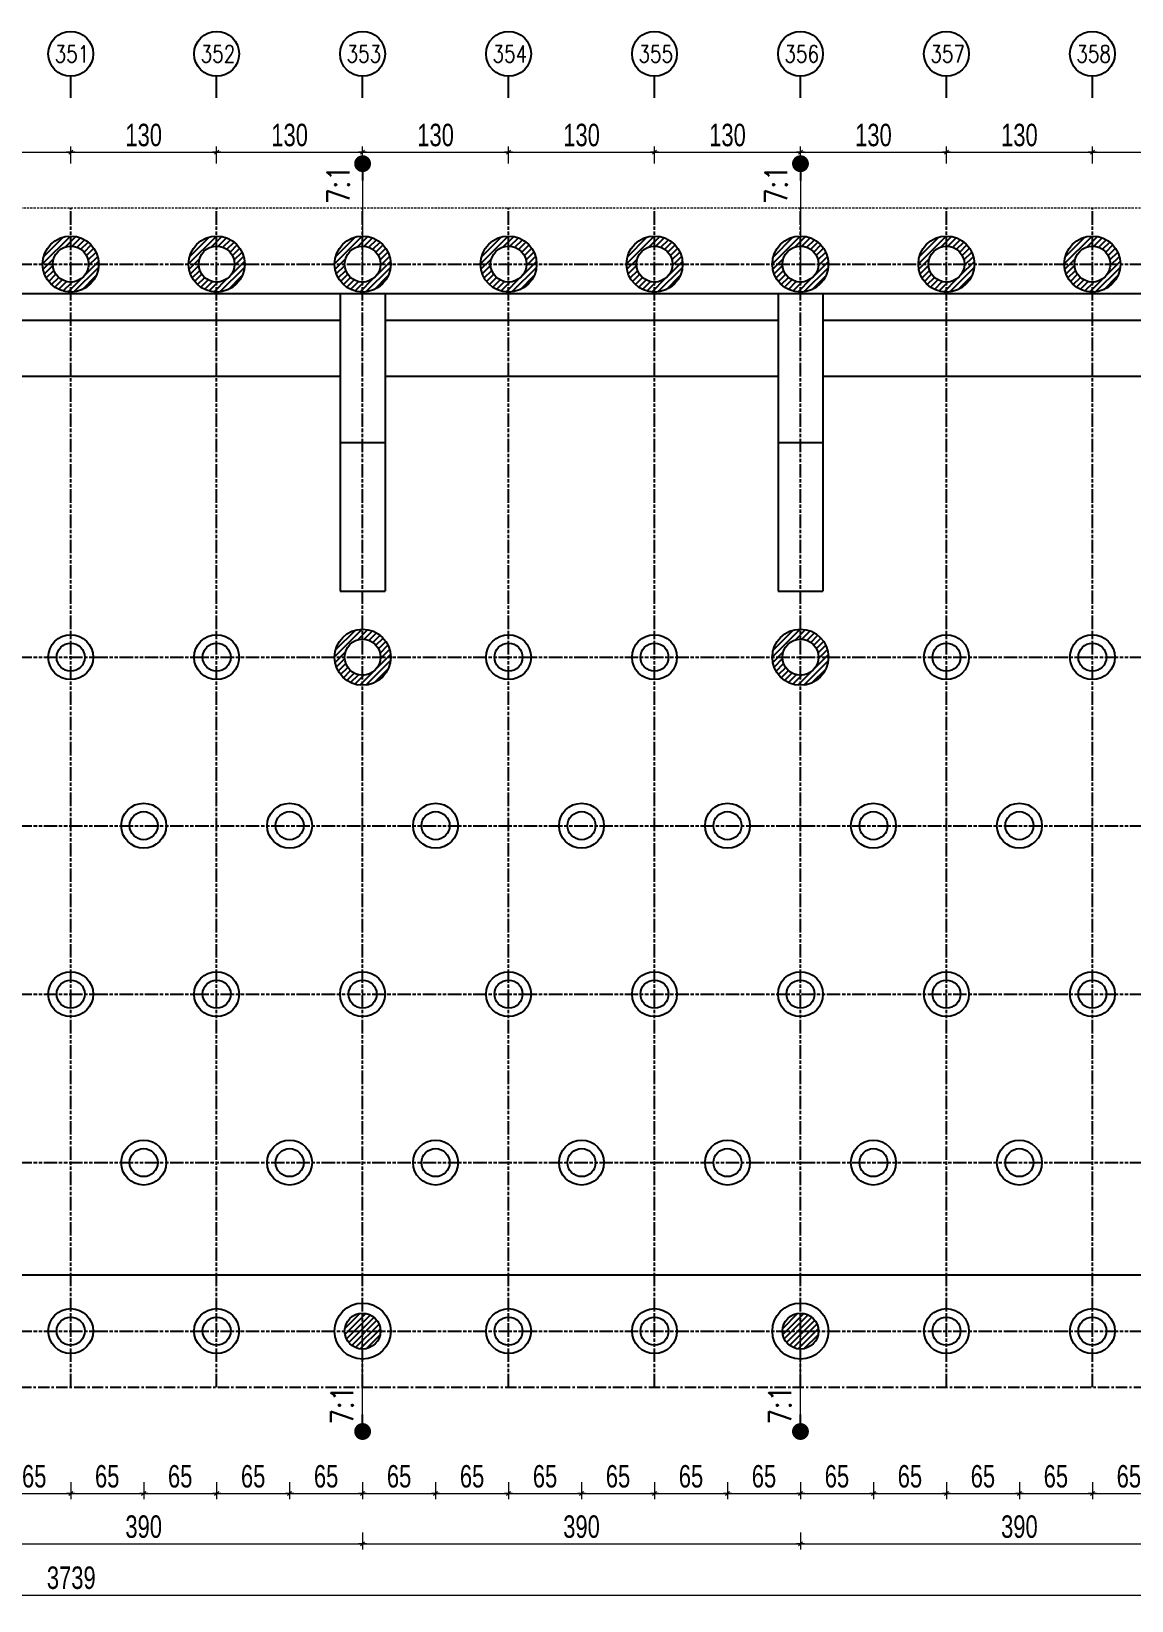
# Model space of a CAD drawing. Header units: inches. Extents: x -1640460 to 2672754, y -1012 to 1209503.
# Drawn here: x 21444 to 22424, y 129 to 1527 of the extents above; entities that cross this region are included whole.
import ezdxf

# ---------------------------------------------------------------- set-up
doc = ezdxf.new("R2010")
doc.units = ezdxf.units.IN
doc.header["$MEASUREMENT"] = 0
for name, pattern in [('ACAD_ISO09W100', [45, 24, -3, 6, -3, 6, -3]), ('CENTER', [2, 1.25, -0.25, 0.25, -0.25]), ('HIDDEN', [0.375, 0.25, -0.125])]:
    doc.linetypes.add(name, pattern=pattern)
doc.layers.add('DIM', color=177, linetype='Continuous', lineweight=20)
doc.layers.add('THAY1', color=9, linetype='Continuous', lineweight=20)
for name, color, linetype in [('Kich thuoc', 4, 'Continuous'), ('Text', 2, 'Continuous'), ('Tim', 8, 'ACAD_ISO09W100')]:
    doc.layers.add(name, color=color, linetype=linetype)
doc.layers.add('Net dut', color=8, linetype='Continuous', plot=False)
doc.styles.add('KICH_THUOC', font='vnsimli.shx', dxfattribs={"width": 0.8})
doc.styles.add('TXTDIM', font='VNARIAL.TTF', dxfattribs={"width": 0.7})
doc.dimstyles.new('DIM10', dxfattribs={"dimscale": 10, "dimtxt": 2, "dimasz": 0.3, "dimexe": 0.5, "dimexo": 0.5, "dimgap": 0.5, "dimtad": 1, "dimdec": 0, "dimzin": 12, "dimdsep": 46, "dimtxsty": 'TXTDIM', "dimblk": 'SLASH', "dimcen": 1.5, "dimclrd": 1, "dimclre": 256, "dimclrt": 2, "dimadec": 0, "dimazin": 0, "dimtfac": 1, "dimtdec": 0, "dimtix": 1, "dimtmove": 0, "dimatfit": 3, "dimldrblk": 'DOT', "dimfxl": 1, "dimfxlon": 1, "dimtolj": 1, "dimtzin": 0, "dimlwd": 9, "dimlwe": 9, "dimarcsym": 1})
pattern_1 = [(45, (20863.49, 0), (-2.65165, 2.65165), [])]
pattern_2 = [(45, (21253.49, 0), (-2.65165, 2.65165), [])]

# ---------------------------------------------------------------- blocks, each defined once
blk = doc.blocks.new('SLASH')
at = {"layer": 'DIM', "color": 16}
blk.add_line((-1.2, 0), (1.2, 0), dxfattribs=at)
at = {"layer": 'DIM', "color": 16, "linetype": 'Continuous'}
blk.add_line((-0.6, -0.6), (0.6, 0.6), dxfattribs=at)
blk = doc.blocks.new('*D675')
at = {"layer": 'Defpoints', "color": 0}
for p in [(21413.9, 319.4), (21478.9, 319.4), (21478.9, 224.8)]:
    blk.add_point(p, dxfattribs=at)
at = {"layer": 'Kich thuoc', "lineweight": 9}
for p, q in [((21413.9, 234.8), (21413.9, 219.8)), ((21478.9, 234.8), (21478.9, 219.8))]:
    blk.add_line(p, q, dxfattribs=at)
at = {"layer": 'Kich thuoc', "color": 1, "lineweight": 9}
blk.add_line((21416.9, 224.8), (21475.9, 224.8), dxfattribs=at)
at = {"layer": 'Kich thuoc', "color": 1, "lineweight": 9, "xscale": 3, "yscale": 3, "zscale": 3, "rotation": 180}
blk.add_blockref('SLASH', (21413.9, 224.8), dxfattribs=at)
at = {"layer": 'Kich thuoc', "color": 1, "lineweight": 9, "xscale": 3, "yscale": 3, "zscale": 3}
blk.add_blockref('SLASH', (21478.9, 224.8), dxfattribs=at)
at = {"layer": 'Kich thuoc', "color": 2, "insert": (21446.4, 240), "char_height": 20, "attachment_point": 5, "style": 'TXTDIM'}
blk.add_mtext('\\A1;65', dxfattribs=at)
blk = doc.blocks.new('_Dot')
at = {"color": 0, "linetype": 'ByBlock', "lineweight": -2}
blk.add_line((-0.5, 0), (-1, 0), dxfattribs=at)
at = {"color": 0, "linetype": 'ByBlock', "const_width": 0.5}
blk.add_lwpolyline([(-0.25, 0, 1), (0.25, 0, 1)], format="xyb", close=True, dxfattribs=at)
blk = doc.blocks.new('*D676')
at = {"layer": 'Defpoints', "color": 0}
for p in [(21478.9, 319.4), (21543.9, 319.4), (21543.9, 224.8)]:
    blk.add_point(p, dxfattribs=at)
at = {"layer": 'Kich thuoc', "lineweight": 9}
for p, q in [((21478.9, 234.8), (21478.9, 219.8)), ((21543.9, 234.8), (21543.9, 219.8))]:
    blk.add_line(p, q, dxfattribs=at)
at = {"layer": 'Kich thuoc', "color": 1, "lineweight": 9}
blk.add_line((21481.9, 224.8), (21540.9, 224.8), dxfattribs=at)
at = {"layer": 'Kich thuoc', "color": 1, "lineweight": 9, "xscale": 3, "yscale": 3, "zscale": 3, "rotation": 180}
blk.add_blockref('SLASH', (21478.9, 224.8), dxfattribs=at)
at = {"layer": 'Kich thuoc', "color": 1, "lineweight": 9, "xscale": 3, "yscale": 3, "zscale": 3}
blk.add_blockref('SLASH', (21543.9, 224.8), dxfattribs=at)
at = {"layer": 'Kich thuoc', "color": 2, "insert": (21511.4, 240), "char_height": 20, "attachment_point": 5, "style": 'TXTDIM'}
blk.add_mtext('\\A1;65', dxfattribs=at)
blk = doc.blocks.new('*D677')
at = {"layer": 'Defpoints', "color": 0}
for p in [(21543.9, 319.4), (21608.9, 319.4), (21608.9, 224.8)]:
    blk.add_point(p, dxfattribs=at)
at = {"layer": 'Kich thuoc', "lineweight": 9}
for p, q in [((21543.9, 234.8), (21543.9, 219.8)), ((21608.9, 234.8), (21608.9, 219.8))]:
    blk.add_line(p, q, dxfattribs=at)
at = {"layer": 'Kich thuoc', "color": 1, "lineweight": 9}
blk.add_line((21546.9, 224.8), (21605.9, 224.8), dxfattribs=at)
at = {"layer": 'Kich thuoc', "color": 1, "lineweight": 9, "xscale": 3, "yscale": 3, "zscale": 3, "rotation": 180}
blk.add_blockref('SLASH', (21543.9, 224.8), dxfattribs=at)
at = {"layer": 'Kich thuoc', "color": 1, "lineweight": 9, "xscale": 3, "yscale": 3, "zscale": 3}
blk.add_blockref('SLASH', (21608.9, 224.8), dxfattribs=at)
at = {"layer": 'Kich thuoc', "color": 2, "insert": (21576.4, 240), "char_height": 20, "attachment_point": 5, "style": 'TXTDIM'}
blk.add_mtext('\\A1;65', dxfattribs=at)
blk = doc.blocks.new('*D678')
at = {"layer": 'Defpoints', "color": 0}
for p in [(21608.9, 319.4), (21673.9, 319.4), (21673.9, 224.8)]:
    blk.add_point(p, dxfattribs=at)
at = {"layer": 'Kich thuoc', "lineweight": 9}
for p, q in [((21608.9, 234.8), (21608.9, 219.8)), ((21673.9, 234.8), (21673.9, 219.8))]:
    blk.add_line(p, q, dxfattribs=at)
at = {"layer": 'Kich thuoc', "color": 1, "lineweight": 9}
blk.add_line((21611.9, 224.8), (21670.9, 224.8), dxfattribs=at)
at = {"layer": 'Kich thuoc', "color": 1, "lineweight": 9, "xscale": 3, "yscale": 3, "zscale": 3, "rotation": 180}
blk.add_blockref('SLASH', (21608.9, 224.8), dxfattribs=at)
at = {"layer": 'Kich thuoc', "color": 1, "lineweight": 9, "xscale": 3, "yscale": 3, "zscale": 3}
blk.add_blockref('SLASH', (21673.9, 224.8), dxfattribs=at)
at = {"layer": 'Kich thuoc', "color": 2, "insert": (21641.4, 240), "char_height": 20, "attachment_point": 5, "style": 'TXTDIM'}
blk.add_mtext('\\A1;65', dxfattribs=at)
blk = doc.blocks.new('*D679')
at = {"layer": 'Defpoints', "color": 0}
for p in [(21673.9, 319.4), (21738.9, 319.4), (21738.9, 224.8)]:
    blk.add_point(p, dxfattribs=at)
at = {"layer": 'Kich thuoc', "lineweight": 9}
for p, q in [((21673.9, 234.8), (21673.9, 219.8)), ((21738.9, 234.8), (21738.9, 219.8))]:
    blk.add_line(p, q, dxfattribs=at)
at = {"layer": 'Kich thuoc', "color": 1, "lineweight": 9}
blk.add_line((21676.9, 224.8), (21735.9, 224.8), dxfattribs=at)
at = {"layer": 'Kich thuoc', "color": 1, "lineweight": 9, "xscale": 3, "yscale": 3, "zscale": 3, "rotation": 180}
blk.add_blockref('SLASH', (21673.9, 224.8), dxfattribs=at)
at = {"layer": 'Kich thuoc', "color": 1, "lineweight": 9, "xscale": 3, "yscale": 3, "zscale": 3}
blk.add_blockref('SLASH', (21738.9, 224.8), dxfattribs=at)
at = {"layer": 'Kich thuoc', "color": 2, "insert": (21706.4, 240), "char_height": 20, "attachment_point": 5, "style": 'TXTDIM'}
blk.add_mtext('\\A1;65', dxfattribs=at)
blk = doc.blocks.new('*D680')
at = {"layer": 'Defpoints', "color": 0}
for p in [(21738.9, 319.4), (21803.9, 319.4), (21803.9, 224.8)]:
    blk.add_point(p, dxfattribs=at)
at = {"layer": 'Kich thuoc', "lineweight": 9}
for p, q in [((21738.9, 234.8), (21738.9, 219.8)), ((21803.9, 234.8), (21803.9, 219.8))]:
    blk.add_line(p, q, dxfattribs=at)
at = {"layer": 'Kich thuoc', "color": 1, "lineweight": 9}
blk.add_line((21741.9, 224.8), (21800.9, 224.8), dxfattribs=at)
at = {"layer": 'Kich thuoc', "color": 1, "lineweight": 9, "xscale": 3, "yscale": 3, "zscale": 3, "rotation": 180}
blk.add_blockref('SLASH', (21738.9, 224.8), dxfattribs=at)
at = {"layer": 'Kich thuoc', "color": 1, "lineweight": 9, "xscale": 3, "yscale": 3, "zscale": 3}
blk.add_blockref('SLASH', (21803.9, 224.8), dxfattribs=at)
at = {"layer": 'Kich thuoc', "color": 2, "insert": (21771.4, 240), "char_height": 20, "attachment_point": 5, "style": 'TXTDIM'}
blk.add_mtext('\\A1;65', dxfattribs=at)
blk = doc.blocks.new('*D681')
at = {"layer": 'Defpoints', "color": 0}
for p in [(21803.9, 319.4), (21868.9, 319.4), (21868.9, 224.8)]:
    blk.add_point(p, dxfattribs=at)
at = {"layer": 'Kich thuoc', "lineweight": 9}
for p, q in [((21803.9, 234.8), (21803.9, 219.8)), ((21868.9, 234.8), (21868.9, 219.8))]:
    blk.add_line(p, q, dxfattribs=at)
at = {"layer": 'Kich thuoc', "color": 1, "lineweight": 9}
blk.add_line((21806.9, 224.8), (21865.9, 224.8), dxfattribs=at)
at = {"layer": 'Kich thuoc', "color": 1, "lineweight": 9, "xscale": 3, "yscale": 3, "zscale": 3, "rotation": 180}
blk.add_blockref('SLASH', (21803.9, 224.8), dxfattribs=at)
at = {"layer": 'Kich thuoc', "color": 1, "lineweight": 9, "xscale": 3, "yscale": 3, "zscale": 3}
blk.add_blockref('SLASH', (21868.9, 224.8), dxfattribs=at)
at = {"layer": 'Kich thuoc', "color": 2, "insert": (21836.4, 240), "char_height": 20, "attachment_point": 5, "style": 'TXTDIM'}
blk.add_mtext('\\A1;65', dxfattribs=at)
blk = doc.blocks.new('*D682')
at = {"layer": 'Defpoints', "color": 0}
for p in [(21868.9, 319.4), (21933.9, 319.4), (21933.9, 224.8)]:
    blk.add_point(p, dxfattribs=at)
at = {"layer": 'Kich thuoc', "lineweight": 9}
for p, q in [((21868.9, 234.8), (21868.9, 219.8)), ((21933.9, 234.8), (21933.9, 219.8))]:
    blk.add_line(p, q, dxfattribs=at)
at = {"layer": 'Kich thuoc', "color": 1, "lineweight": 9}
blk.add_line((21871.9, 224.8), (21930.9, 224.8), dxfattribs=at)
at = {"layer": 'Kich thuoc', "color": 1, "lineweight": 9, "xscale": 3, "yscale": 3, "zscale": 3, "rotation": 180}
blk.add_blockref('SLASH', (21868.9, 224.8), dxfattribs=at)
at = {"layer": 'Kich thuoc', "color": 1, "lineweight": 9, "xscale": 3, "yscale": 3, "zscale": 3}
blk.add_blockref('SLASH', (21933.9, 224.8), dxfattribs=at)
at = {"layer": 'Kich thuoc', "color": 2, "insert": (21901.4, 240), "char_height": 20, "attachment_point": 5, "style": 'TXTDIM'}
blk.add_mtext('\\A1;65', dxfattribs=at)
blk = doc.blocks.new('*D683')
at = {"layer": 'Defpoints', "color": 0}
for p in [(21933.9, 319.4), (21998.9, 319.4), (21998.9, 224.8)]:
    blk.add_point(p, dxfattribs=at)
at = {"layer": 'Kich thuoc', "lineweight": 9}
for p, q in [((21933.9, 234.8), (21933.9, 219.8)), ((21998.9, 234.8), (21998.9, 219.8))]:
    blk.add_line(p, q, dxfattribs=at)
at = {"layer": 'Kich thuoc', "color": 1, "lineweight": 9}
blk.add_line((21936.9, 224.8), (21995.9, 224.8), dxfattribs=at)
at = {"layer": 'Kich thuoc', "color": 1, "lineweight": 9, "xscale": 3, "yscale": 3, "zscale": 3, "rotation": 180}
blk.add_blockref('SLASH', (21933.9, 224.8), dxfattribs=at)
at = {"layer": 'Kich thuoc', "color": 1, "lineweight": 9, "xscale": 3, "yscale": 3, "zscale": 3}
blk.add_blockref('SLASH', (21998.9, 224.8), dxfattribs=at)
at = {"layer": 'Kich thuoc', "color": 2, "insert": (21966.4, 240), "char_height": 20, "attachment_point": 5, "style": 'TXTDIM'}
blk.add_mtext('\\A1;65', dxfattribs=at)
blk = doc.blocks.new('*D684')
at = {"layer": 'Defpoints', "color": 0}
for p in [(21998.9, 319.4), (22063.9, 319.4), (22063.9, 224.8)]:
    blk.add_point(p, dxfattribs=at)
at = {"layer": 'Kich thuoc', "lineweight": 9}
for p, q in [((21998.9, 234.8), (21998.9, 219.8)), ((22063.9, 234.8), (22063.9, 219.8))]:
    blk.add_line(p, q, dxfattribs=at)
at = {"layer": 'Kich thuoc', "color": 1, "lineweight": 9}
blk.add_line((22001.9, 224.8), (22060.9, 224.8), dxfattribs=at)
at = {"layer": 'Kich thuoc', "color": 1, "lineweight": 9, "xscale": 3, "yscale": 3, "zscale": 3, "rotation": 180}
blk.add_blockref('SLASH', (21998.9, 224.8), dxfattribs=at)
at = {"layer": 'Kich thuoc', "color": 1, "lineweight": 9, "xscale": 3, "yscale": 3, "zscale": 3}
blk.add_blockref('SLASH', (22063.9, 224.8), dxfattribs=at)
at = {"layer": 'Kich thuoc', "color": 2, "insert": (22031.4, 240), "char_height": 20, "attachment_point": 5, "style": 'TXTDIM'}
blk.add_mtext('\\A1;65', dxfattribs=at)
blk = doc.blocks.new('*D685')
at = {"layer": 'Defpoints', "color": 0}
for p in [(22063.9, 319.4), (22128.9, 319.4), (22128.9, 224.8)]:
    blk.add_point(p, dxfattribs=at)
at = {"layer": 'Kich thuoc', "lineweight": 9}
for p, q in [((22063.9, 234.8), (22063.9, 219.8)), ((22128.9, 234.8), (22128.9, 219.8))]:
    blk.add_line(p, q, dxfattribs=at)
at = {"layer": 'Kich thuoc', "color": 1, "lineweight": 9}
blk.add_line((22066.9, 224.8), (22125.9, 224.8), dxfattribs=at)
at = {"layer": 'Kich thuoc', "color": 1, "lineweight": 9, "xscale": 3, "yscale": 3, "zscale": 3, "rotation": 180}
blk.add_blockref('SLASH', (22063.9, 224.8), dxfattribs=at)
at = {"layer": 'Kich thuoc', "color": 1, "lineweight": 9, "xscale": 3, "yscale": 3, "zscale": 3}
blk.add_blockref('SLASH', (22128.9, 224.8), dxfattribs=at)
at = {"layer": 'Kich thuoc', "color": 2, "insert": (22096.4, 240), "char_height": 20, "attachment_point": 5, "style": 'TXTDIM'}
blk.add_mtext('\\A1;65', dxfattribs=at)
blk = doc.blocks.new('*D686')
at = {"layer": 'Defpoints', "color": 0}
for p in [(22128.9, 319.4), (22193.9, 319.4), (22193.9, 224.8)]:
    blk.add_point(p, dxfattribs=at)
at = {"layer": 'Kich thuoc', "lineweight": 9}
for p, q in [((22128.9, 234.8), (22128.9, 219.8)), ((22193.9, 234.8), (22193.9, 219.8))]:
    blk.add_line(p, q, dxfattribs=at)
at = {"layer": 'Kich thuoc', "color": 1, "lineweight": 9}
blk.add_line((22131.9, 224.8), (22190.9, 224.8), dxfattribs=at)
at = {"layer": 'Kich thuoc', "color": 1, "lineweight": 9, "xscale": 3, "yscale": 3, "zscale": 3, "rotation": 180}
blk.add_blockref('SLASH', (22128.9, 224.8), dxfattribs=at)
at = {"layer": 'Kich thuoc', "color": 1, "lineweight": 9, "xscale": 3, "yscale": 3, "zscale": 3}
blk.add_blockref('SLASH', (22193.9, 224.8), dxfattribs=at)
at = {"layer": 'Kich thuoc', "color": 2, "insert": (22161.4, 240), "char_height": 20, "attachment_point": 5, "style": 'TXTDIM'}
blk.add_mtext('\\A1;65', dxfattribs=at)
blk = doc.blocks.new('*D687')
at = {"layer": 'Defpoints', "color": 0}
for p in [(22193.9, 319.4), (22258.9, 319.4), (22258.9, 224.8)]:
    blk.add_point(p, dxfattribs=at)
at = {"layer": 'Kich thuoc', "lineweight": 9}
for p, q in [((22193.9, 234.8), (22193.9, 219.8)), ((22258.9, 234.8), (22258.9, 219.8))]:
    blk.add_line(p, q, dxfattribs=at)
at = {"layer": 'Kich thuoc', "color": 1, "lineweight": 9}
blk.add_line((22196.9, 224.8), (22255.9, 224.8), dxfattribs=at)
at = {"layer": 'Kich thuoc', "color": 1, "lineweight": 9, "xscale": 3, "yscale": 3, "zscale": 3, "rotation": 180}
blk.add_blockref('SLASH', (22193.9, 224.8), dxfattribs=at)
at = {"layer": 'Kich thuoc', "color": 1, "lineweight": 9, "xscale": 3, "yscale": 3, "zscale": 3}
blk.add_blockref('SLASH', (22258.9, 224.8), dxfattribs=at)
at = {"layer": 'Kich thuoc', "color": 2, "insert": (22226.4, 240), "char_height": 20, "attachment_point": 5, "style": 'TXTDIM'}
blk.add_mtext('\\A1;65', dxfattribs=at)
blk = doc.blocks.new('*D688')
at = {"layer": 'Defpoints', "color": 0}
for p in [(22258.9, 319.4), (22323.9, 319.4), (22323.9, 224.8)]:
    blk.add_point(p, dxfattribs=at)
at = {"layer": 'Kich thuoc', "lineweight": 9}
for p, q in [((22258.9, 234.8), (22258.9, 219.8)), ((22323.9, 234.8), (22323.9, 219.8))]:
    blk.add_line(p, q, dxfattribs=at)
at = {"layer": 'Kich thuoc', "color": 1, "lineweight": 9}
blk.add_line((22261.9, 224.8), (22320.9, 224.8), dxfattribs=at)
at = {"layer": 'Kich thuoc', "color": 1, "lineweight": 9, "xscale": 3, "yscale": 3, "zscale": 3, "rotation": 180}
blk.add_blockref('SLASH', (22258.9, 224.8), dxfattribs=at)
at = {"layer": 'Kich thuoc', "color": 1, "lineweight": 9, "xscale": 3, "yscale": 3, "zscale": 3}
blk.add_blockref('SLASH', (22323.9, 224.8), dxfattribs=at)
at = {"layer": 'Kich thuoc', "color": 2, "insert": (22291.4, 240), "char_height": 20, "attachment_point": 5, "style": 'TXTDIM'}
blk.add_mtext('\\A1;65', dxfattribs=at)
blk = doc.blocks.new('*D689')
at = {"layer": 'Defpoints', "color": 0}
for p in [(22323.9, 319.4), (22388.9, 319.4), (22388.9, 224.8)]:
    blk.add_point(p, dxfattribs=at)
at = {"layer": 'Kich thuoc', "lineweight": 9}
for p, q in [((22323.9, 234.8), (22323.9, 219.8)), ((22388.9, 234.8), (22388.9, 219.8))]:
    blk.add_line(p, q, dxfattribs=at)
at = {"layer": 'Kich thuoc', "color": 1, "lineweight": 9}
blk.add_line((22326.9, 224.8), (22385.9, 224.8), dxfattribs=at)
at = {"layer": 'Kich thuoc', "color": 1, "lineweight": 9, "xscale": 3, "yscale": 3, "zscale": 3, "rotation": 180}
blk.add_blockref('SLASH', (22323.9, 224.8), dxfattribs=at)
at = {"layer": 'Kich thuoc', "color": 1, "lineweight": 9, "xscale": 3, "yscale": 3, "zscale": 3}
blk.add_blockref('SLASH', (22388.9, 224.8), dxfattribs=at)
at = {"layer": 'Kich thuoc', "color": 2, "insert": (22356.4, 240), "char_height": 20, "attachment_point": 5, "style": 'TXTDIM'}
blk.add_mtext('\\A1;65', dxfattribs=at)
blk = doc.blocks.new('*D690')
at = {"layer": 'Defpoints', "color": 0}
for p in [(22388.9, 319.4), (22453.9, 319.4), (22453.9, 224.8)]:
    blk.add_point(p, dxfattribs=at)
at = {"layer": 'Kich thuoc', "lineweight": 9}
for p, q in [((22388.9, 234.8), (22388.9, 219.8)), ((22453.9, 234.8), (22453.9, 219.8))]:
    blk.add_line(p, q, dxfattribs=at)
at = {"layer": 'Kich thuoc', "color": 1, "lineweight": 9}
blk.add_line((22391.9, 224.8), (22450.9, 224.8), dxfattribs=at)
at = {"layer": 'Kich thuoc', "color": 1, "lineweight": 9, "xscale": 3, "yscale": 3, "zscale": 3, "rotation": 180}
blk.add_blockref('SLASH', (22388.9, 224.8), dxfattribs=at)
at = {"layer": 'Kich thuoc', "color": 1, "lineweight": 9, "xscale": 3, "yscale": 3, "zscale": 3}
blk.add_blockref('SLASH', (22453.9, 224.8), dxfattribs=at)
at = {"layer": 'Kich thuoc', "color": 2, "insert": (22421.4, 240), "char_height": 20, "attachment_point": 5, "style": 'TXTDIM'}
blk.add_mtext('\\A1;65', dxfattribs=at)
blk = doc.blocks.new('*D700')
at = {"layer": 'Defpoints', "color": 0}
for p in [(21348.9, 319.4), (21738.9, 319.4), (21738.9, 180)]:
    blk.add_point(p, dxfattribs=at)
at = {"layer": 'Kich thuoc', "lineweight": 9}
for p, q in [((21348.9, 190), (21348.9, 175)), ((21738.9, 190), (21738.9, 175))]:
    blk.add_line(p, q, dxfattribs=at)
at = {"layer": 'Kich thuoc', "color": 1, "lineweight": 9}
blk.add_line((21351.9, 180), (21735.9, 180), dxfattribs=at)
at = {"layer": 'Kich thuoc', "color": 1, "lineweight": 9, "xscale": 3, "yscale": 3, "zscale": 3, "rotation": 180}
blk.add_blockref('SLASH', (21348.9, 180), dxfattribs=at)
at = {"layer": 'Kich thuoc', "color": 1, "lineweight": 9, "xscale": 3, "yscale": 3, "zscale": 3}
blk.add_blockref('SLASH', (21738.9, 180), dxfattribs=at)
at = {"layer": 'Kich thuoc', "color": 2, "insert": (21543.9, 195.2), "char_height": 20, "attachment_point": 5, "style": 'TXTDIM'}
blk.add_mtext('\\A1;390', dxfattribs=at)
blk = doc.blocks.new('*D701')
at = {"layer": 'Defpoints', "color": 0}
for p in [(21738.9, 319.4), (22128.9, 319.4), (22128.9, 180)]:
    blk.add_point(p, dxfattribs=at)
at = {"layer": 'Kich thuoc', "lineweight": 9}
for p, q in [((21738.9, 190), (21738.9, 175)), ((22128.9, 190), (22128.9, 175))]:
    blk.add_line(p, q, dxfattribs=at)
at = {"layer": 'Kich thuoc', "color": 1, "lineweight": 9}
blk.add_line((21741.9, 180), (22125.9, 180), dxfattribs=at)
at = {"layer": 'Kich thuoc', "color": 1, "lineweight": 9, "xscale": 3, "yscale": 3, "zscale": 3, "rotation": 180}
blk.add_blockref('SLASH', (21738.9, 180), dxfattribs=at)
at = {"layer": 'Kich thuoc', "color": 1, "lineweight": 9, "xscale": 3, "yscale": 3, "zscale": 3}
blk.add_blockref('SLASH', (22128.9, 180), dxfattribs=at)
at = {"layer": 'Kich thuoc', "color": 2, "insert": (21933.9, 195.2), "char_height": 20, "attachment_point": 5, "style": 'TXTDIM'}
blk.add_mtext('\\A1;390', dxfattribs=at)
blk = doc.blocks.new('*D702')
at = {"layer": 'Defpoints', "color": 0}
for p in [(22128.9, 319.4), (22518.9, 319.4), (22518.9, 180)]:
    blk.add_point(p, dxfattribs=at)
at = {"layer": 'Kich thuoc', "lineweight": 9}
for p, q in [((22128.9, 190), (22128.9, 175)), ((22518.9, 190), (22518.9, 175))]:
    blk.add_line(p, q, dxfattribs=at)
at = {"layer": 'Kich thuoc', "color": 1, "lineweight": 9}
blk.add_line((22131.9, 180), (22515.9, 180), dxfattribs=at)
at = {"layer": 'Kich thuoc', "color": 1, "lineweight": 9, "xscale": 3, "yscale": 3, "zscale": 3, "rotation": 180}
blk.add_blockref('SLASH', (22128.9, 180), dxfattribs=at)
at = {"layer": 'Kich thuoc', "color": 1, "lineweight": 9, "xscale": 3, "yscale": 3, "zscale": 3}
blk.add_blockref('SLASH', (22518.9, 180), dxfattribs=at)
at = {"layer": 'Kich thuoc', "color": 2, "insert": (22323.9, 195.2), "char_height": 20, "attachment_point": 5, "style": 'TXTDIM'}
blk.add_mtext('\\A1;390', dxfattribs=at)
blk = doc.blocks.new('*D725')
at = {"layer": 'Defpoints', "color": 0}
for p in [(21478.9, 1419), (21348.9, 1369.4), (21478.9, 1369.4)]:
    blk.add_point(p, dxfattribs=at)
at = {"layer": 'Kich thuoc', "lineweight": 9}
for p, q in [((21348.9, 1409), (21348.9, 1424)), ((21478.9, 1409), (21478.9, 1424))]:
    blk.add_line(p, q, dxfattribs=at)
at = {"layer": 'Kich thuoc', "color": 1, "lineweight": 9}
blk.add_line((21351.9, 1419), (21475.9, 1419), dxfattribs=at)
at = {"layer": 'Kich thuoc', "color": 1, "lineweight": 9, "xscale": 3, "yscale": 3, "zscale": 3, "rotation": 180}
blk.add_blockref('SLASH', (21348.9, 1419), dxfattribs=at)
at = {"layer": 'Kich thuoc', "color": 1, "lineweight": 9, "xscale": 3, "yscale": 3, "zscale": 3}
blk.add_blockref('SLASH', (21478.9, 1419), dxfattribs=at)
at = {"layer": 'Kich thuoc', "color": 2, "insert": (21413.9, 1434.2), "char_height": 20, "attachment_point": 5, "style": 'TXTDIM'}
blk.add_mtext('\\A1;130', dxfattribs=at)
blk = doc.blocks.new('*D726')
at = {"layer": 'Defpoints', "color": 0}
for p in [(21608.9, 1419), (21478.9, 1369.4), (21608.9, 1369.4)]:
    blk.add_point(p, dxfattribs=at)
at = {"layer": 'Kich thuoc', "lineweight": 9}
for p, q in [((21478.9, 1409), (21478.9, 1424)), ((21608.9, 1409), (21608.9, 1424))]:
    blk.add_line(p, q, dxfattribs=at)
at = {"layer": 'Kich thuoc', "color": 1, "lineweight": 9}
blk.add_line((21481.9, 1419), (21605.9, 1419), dxfattribs=at)
at = {"layer": 'Kich thuoc', "color": 1, "lineweight": 9, "xscale": 3, "yscale": 3, "zscale": 3, "rotation": 180}
blk.add_blockref('SLASH', (21478.9, 1419), dxfattribs=at)
at = {"layer": 'Kich thuoc', "color": 1, "lineweight": 9, "xscale": 3, "yscale": 3, "zscale": 3}
blk.add_blockref('SLASH', (21608.9, 1419), dxfattribs=at)
at = {"layer": 'Kich thuoc', "color": 2, "insert": (21543.9, 1434.2), "char_height": 20, "attachment_point": 5, "style": 'TXTDIM'}
blk.add_mtext('\\A1;130', dxfattribs=at)
blk = doc.blocks.new('*D727')
at = {"layer": 'Defpoints', "color": 0}
for p in [(21738.9, 1419), (21608.9, 1369.4), (21738.9, 1369.4)]:
    blk.add_point(p, dxfattribs=at)
at = {"layer": 'Kich thuoc', "lineweight": 9}
for p, q in [((21608.9, 1409), (21608.9, 1424)), ((21738.9, 1409), (21738.9, 1424))]:
    blk.add_line(p, q, dxfattribs=at)
at = {"layer": 'Kich thuoc', "color": 1, "lineweight": 9}
blk.add_line((21611.9, 1419), (21735.9, 1419), dxfattribs=at)
at = {"layer": 'Kich thuoc', "color": 1, "lineweight": 9, "xscale": 3, "yscale": 3, "zscale": 3, "rotation": 180}
blk.add_blockref('SLASH', (21608.9, 1419), dxfattribs=at)
at = {"layer": 'Kich thuoc', "color": 1, "lineweight": 9, "xscale": 3, "yscale": 3, "zscale": 3}
blk.add_blockref('SLASH', (21738.9, 1419), dxfattribs=at)
at = {"layer": 'Kich thuoc', "color": 2, "insert": (21673.9, 1434.2), "char_height": 20, "attachment_point": 5, "style": 'TXTDIM'}
blk.add_mtext('\\A1;130', dxfattribs=at)
blk = doc.blocks.new('*D728')
at = {"layer": 'Defpoints', "color": 0}
for p in [(21868.9, 1419), (21738.9, 1369.4), (21868.9, 1369.4)]:
    blk.add_point(p, dxfattribs=at)
at = {"layer": 'Kich thuoc', "lineweight": 9}
for p, q in [((21738.9, 1409), (21738.9, 1424)), ((21868.9, 1409), (21868.9, 1424))]:
    blk.add_line(p, q, dxfattribs=at)
at = {"layer": 'Kich thuoc', "color": 1, "lineweight": 9}
blk.add_line((21741.9, 1419), (21865.9, 1419), dxfattribs=at)
at = {"layer": 'Kich thuoc', "color": 1, "lineweight": 9, "xscale": 3, "yscale": 3, "zscale": 3, "rotation": 180}
blk.add_blockref('SLASH', (21738.9, 1419), dxfattribs=at)
at = {"layer": 'Kich thuoc', "color": 1, "lineweight": 9, "xscale": 3, "yscale": 3, "zscale": 3}
blk.add_blockref('SLASH', (21868.9, 1419), dxfattribs=at)
at = {"layer": 'Kich thuoc', "color": 2, "insert": (21803.9, 1434.2), "char_height": 20, "attachment_point": 5, "style": 'TXTDIM'}
blk.add_mtext('\\A1;130', dxfattribs=at)
blk = doc.blocks.new('*D729')
at = {"layer": 'Defpoints', "color": 0}
for p in [(21998.9, 1419), (21868.9, 1369.4), (21998.9, 1369.4)]:
    blk.add_point(p, dxfattribs=at)
at = {"layer": 'Kich thuoc', "lineweight": 9}
for p, q in [((21868.9, 1409), (21868.9, 1424)), ((21998.9, 1409), (21998.9, 1424))]:
    blk.add_line(p, q, dxfattribs=at)
at = {"layer": 'Kich thuoc', "color": 1, "lineweight": 9}
blk.add_line((21871.9, 1419), (21995.9, 1419), dxfattribs=at)
at = {"layer": 'Kich thuoc', "color": 1, "lineweight": 9, "xscale": 3, "yscale": 3, "zscale": 3, "rotation": 180}
blk.add_blockref('SLASH', (21868.9, 1419), dxfattribs=at)
at = {"layer": 'Kich thuoc', "color": 1, "lineweight": 9, "xscale": 3, "yscale": 3, "zscale": 3}
blk.add_blockref('SLASH', (21998.9, 1419), dxfattribs=at)
at = {"layer": 'Kich thuoc', "color": 2, "insert": (21933.9, 1434.2), "char_height": 20, "attachment_point": 5, "style": 'TXTDIM'}
blk.add_mtext('\\A1;130', dxfattribs=at)
blk = doc.blocks.new('*D730')
at = {"layer": 'Defpoints', "color": 0}
for p in [(22128.9, 1419), (21998.9, 1369.4), (22128.9, 1383)]:
    blk.add_point(p, dxfattribs=at)
at = {"layer": 'Kich thuoc', "lineweight": 9}
for p, q in [((21998.9, 1409), (21998.9, 1424)), ((22128.9, 1409), (22128.9, 1424))]:
    blk.add_line(p, q, dxfattribs=at)
at = {"layer": 'Kich thuoc', "color": 1, "lineweight": 9}
blk.add_line((22001.9, 1419), (22125.9, 1419), dxfattribs=at)
at = {"layer": 'Kich thuoc', "color": 1, "lineweight": 9, "xscale": 3, "yscale": 3, "zscale": 3, "rotation": 180}
blk.add_blockref('SLASH', (21998.9, 1419), dxfattribs=at)
at = {"layer": 'Kich thuoc', "color": 1, "lineweight": 9, "xscale": 3, "yscale": 3, "zscale": 3}
blk.add_blockref('SLASH', (22128.9, 1419), dxfattribs=at)
at = {"layer": 'Kich thuoc', "color": 2, "insert": (22063.9, 1434.2), "char_height": 20, "attachment_point": 5, "style": 'TXTDIM'}
blk.add_mtext('\\A1;130', dxfattribs=at)
blk = doc.blocks.new('*D731')
at = {"layer": 'Defpoints', "color": 0}
for p in [(22258.9, 1419), (22128.9, 1369.4), (22258.9, 1369.4)]:
    blk.add_point(p, dxfattribs=at)
at = {"layer": 'Kich thuoc', "lineweight": 9}
for p, q in [((22128.9, 1409), (22128.9, 1424)), ((22258.9, 1409), (22258.9, 1424))]:
    blk.add_line(p, q, dxfattribs=at)
at = {"layer": 'Kich thuoc', "color": 1, "lineweight": 9}
blk.add_line((22131.9, 1419), (22255.9, 1419), dxfattribs=at)
at = {"layer": 'Kich thuoc', "color": 1, "lineweight": 9, "xscale": 3, "yscale": 3, "zscale": 3, "rotation": 180}
blk.add_blockref('SLASH', (22128.9, 1419), dxfattribs=at)
at = {"layer": 'Kich thuoc', "color": 1, "lineweight": 9, "xscale": 3, "yscale": 3, "zscale": 3}
blk.add_blockref('SLASH', (22258.9, 1419), dxfattribs=at)
at = {"layer": 'Kich thuoc', "color": 2, "insert": (22193.9, 1434.2), "char_height": 20, "attachment_point": 5, "style": 'TXTDIM'}
blk.add_mtext('\\A1;130', dxfattribs=at)
blk = doc.blocks.new('*D732')
at = {"layer": 'Defpoints', "color": 0}
for p in [(22388.9, 1419), (22258.9, 1369.4), (22388.9, 1369.4)]:
    blk.add_point(p, dxfattribs=at)
at = {"layer": 'Kich thuoc', "lineweight": 9}
for p, q in [((22258.9, 1409), (22258.9, 1424)), ((22388.9, 1409), (22388.9, 1424))]:
    blk.add_line(p, q, dxfattribs=at)
at = {"layer": 'Kich thuoc', "color": 1, "lineweight": 9}
blk.add_line((22261.9, 1419), (22385.9, 1419), dxfattribs=at)
at = {"layer": 'Kich thuoc', "color": 1, "lineweight": 9, "xscale": 3, "yscale": 3, "zscale": 3, "rotation": 180}
blk.add_blockref('SLASH', (22258.9, 1419), dxfattribs=at)
at = {"layer": 'Kich thuoc', "color": 1, "lineweight": 9, "xscale": 3, "yscale": 3, "zscale": 3}
blk.add_blockref('SLASH', (22388.9, 1419), dxfattribs=at)
at = {"layer": 'Kich thuoc', "color": 2, "insert": (22323.9, 1434.2), "char_height": 20, "attachment_point": 5, "style": 'TXTDIM'}
blk.add_mtext('\\A1;130', dxfattribs=at)
blk = doc.blocks.new('*D733')
at = {"layer": 'Defpoints', "color": 0}
for p in [(22518.9, 1419), (22388.9, 1369.4), (22518.9, 1383)]:
    blk.add_point(p, dxfattribs=at)
at = {"layer": 'Kich thuoc', "lineweight": 9}
for p, q in [((22388.9, 1409), (22388.9, 1424)), ((22518.9, 1409), (22518.9, 1424))]:
    blk.add_line(p, q, dxfattribs=at)
at = {"layer": 'Kich thuoc', "color": 1, "lineweight": 9}
blk.add_line((22391.9, 1419), (22515.9, 1419), dxfattribs=at)
at = {"layer": 'Kich thuoc', "color": 1, "lineweight": 9, "xscale": 3, "yscale": 3, "zscale": 3, "rotation": 180}
blk.add_blockref('SLASH', (22388.9, 1419), dxfattribs=at)
at = {"layer": 'Kich thuoc', "color": 1, "lineweight": 9, "xscale": 3, "yscale": 3, "zscale": 3}
blk.add_blockref('SLASH', (22518.9, 1419), dxfattribs=at)
at = {"layer": 'Kich thuoc', "color": 2, "insert": (22453.9, 1434.2), "char_height": 20, "attachment_point": 5, "style": 'TXTDIM'}
blk.add_mtext('\\A1;130', dxfattribs=at)
blk = doc.blocks.new('*D762')
at = {"layer": 'Defpoints', "color": 0}
for p in [(19609.9, 319.4), (23348.9, 319.4), (23348.9, 134.4)]:
    blk.add_point(p, dxfattribs=at)
at = {"layer": 'Kich thuoc', "lineweight": 9}
for p, q in [((19609.9, 144.4), (19609.9, 129.4)), ((23348.9, 144.4), (23348.9, 129.4))]:
    blk.add_line(p, q, dxfattribs=at)
at = {"layer": 'Kich thuoc', "color": 1, "lineweight": 9}
blk.add_line((19612.9, 134.4), (23345.9, 134.4), dxfattribs=at)
at = {"layer": 'Kich thuoc', "color": 1, "lineweight": 9, "xscale": 3, "yscale": 3, "zscale": 3, "rotation": 180}
blk.add_blockref('SLASH', (19609.9, 134.4), dxfattribs=at)
at = {"layer": 'Kich thuoc', "color": 1, "lineweight": 9, "xscale": 3, "yscale": 3, "zscale": 3}
blk.add_blockref('SLASH', (23348.9, 134.4), dxfattribs=at)
at = {"layer": 'Kich thuoc', "color": 2, "insert": (21479.4, 149.7), "char_height": 20, "attachment_point": 5, "style": 'TXTDIM'}
blk.add_mtext('\\A1;3739', dxfattribs=at)

msp = doc.modelspace()

# ---------------------------------------------------------------- hatches: boundary and pattern name
h = msp.add_hatch()
h.set_pattern_fill('ANSI31', color=256, scale=30, style=0)
h.set_pattern_definition([(45, (20733.49, 0), (-2.65165, 2.65165), [])])
h.paths.add_polyline_path([(21478.9, 1344.4, 0.414214), (21453.9, 1319.4), (21462.9, 1319.4, -0.414214), (21478.9, 1335.4)])
h.paths.add_polyline_path([(21478.9, 1344.4), (21478.9, 1335.4, -0.414214), (21494.9, 1319.4), (21503.9, 1319.4, 0.414214)])
h.paths.add_polyline_path([(21503.9, 1319.4), (21494.9, 1319.4, -0.414214), (21478.9, 1303.4), (21478.9, 1294.4, 0.414214)])
h.paths.add_polyline_path([(21462.9, 1319.4), (21453.9, 1319.4, 0.414214), (21478.9, 1294.4), (21478.9, 1303.4, -0.414214)])
h = msp.add_hatch()
h.set_pattern_fill('ANSI31', color=256, scale=30, style=0)
h.set_pattern_definition(pattern_1)
h.paths.add_polyline_path([(21608.9, 1344.4, 0.414214), (21583.9, 1319.4), (21592.9, 1319.4, -0.414214), (21608.9, 1335.4)])
h.paths.add_polyline_path([(21608.9, 1344.4), (21608.9, 1335.4, -0.414214), (21624.9, 1319.4), (21633.9, 1319.4, 0.414214)])
h.paths.add_polyline_path([(21633.9, 1319.4), (21624.9, 1319.4, -0.414214), (21608.9, 1303.4), (21608.9, 1294.4, 0.414214)])
h.paths.add_polyline_path([(21592.9, 1319.4), (21583.9, 1319.4, 0.414214), (21608.9, 1294.4), (21608.9, 1303.4, -0.414214)])
h = msp.add_hatch()
h.set_pattern_fill('ANSI31', color=256, scale=30, style=0)
h.set_pattern_definition([(45, (20993.49, 0), (-2.65165, 2.65165), [])])
h.paths.add_polyline_path([(21738.9, 1344.4, 0.414214), (21713.9, 1319.4), (21722.9, 1319.4, -0.414214), (21738.9, 1335.4)])
h.paths.add_polyline_path([(21738.9, 1344.4), (21738.9, 1335.4, -0.414214), (21754.9, 1319.4), (21763.9, 1319.4, 0.414214)])
h.paths.add_polyline_path([(21763.9, 1319.4), (21754.9, 1319.4, -0.414214), (21738.9, 1303.4), (21738.9, 1294.4, 0.414214)])
h.paths.add_polyline_path([(21722.9, 1319.4), (21713.9, 1319.4, 0.414214), (21738.9, 1294.4), (21738.9, 1303.4, -0.414214)])
h = msp.add_hatch()
h.set_pattern_fill('ANSI31', color=256, scale=30, style=0)
h.set_pattern_definition([(45, (21123.49, 0), (-2.65165, 2.65165), [])])
h.paths.add_polyline_path([(21868.9, 1344.4, 0.414214), (21843.9, 1319.4), (21852.9, 1319.4, -0.414214), (21868.9, 1335.4)])
h.paths.add_polyline_path([(21868.9, 1344.4), (21868.9, 1335.4, -0.414214), (21884.9, 1319.4), (21893.9, 1319.4, 0.414214)])
h.paths.add_polyline_path([(21893.9, 1319.4), (21884.9, 1319.4, -0.414214), (21868.9, 1303.4), (21868.9, 1294.4, 0.414214)])
h.paths.add_polyline_path([(21852.9, 1319.4), (21843.9, 1319.4, 0.414214), (21868.9, 1294.4), (21868.9, 1303.4, -0.414214)])
h = msp.add_hatch()
h.set_pattern_fill('ANSI31', color=256, scale=30, style=0)
h.set_pattern_definition(pattern_2)
h.paths.add_polyline_path([(21998.9, 1344.4, 0.414214), (21973.9, 1319.4), (21982.9, 1319.4, -0.414214), (21998.9, 1335.4)])
h.paths.add_polyline_path([(21998.9, 1344.4), (21998.9, 1335.4, -0.414214), (22014.9, 1319.4), (22023.9, 1319.4, 0.414214)])
h.paths.add_polyline_path([(22023.9, 1319.4), (22014.9, 1319.4, -0.414214), (21998.9, 1303.4), (21998.9, 1294.4, 0.414214)])
h.paths.add_polyline_path([(21982.9, 1319.4), (21973.9, 1319.4, 0.414214), (21998.9, 1294.4), (21998.9, 1303.4, -0.414214)])
h = msp.add_hatch()
h.set_pattern_fill('ANSI31', color=256, scale=30, style=0)
h.set_pattern_definition([(45, (21383.49, 0), (-2.65165, 2.65165), [])])
h.paths.add_polyline_path([(22128.9, 1344.4, 0.414214), (22103.9, 1319.4), (22112.9, 1319.4, -0.414214), (22128.9, 1335.4)])
h.paths.add_polyline_path([(22128.9, 1344.4), (22128.9, 1335.4, -0.414214), (22144.9, 1319.4), (22153.9, 1319.4, 0.414214)])
h.paths.add_polyline_path([(22153.9, 1319.4), (22144.9, 1319.4, -0.414214), (22128.9, 1303.4), (22128.9, 1294.4, 0.414214)])
h.paths.add_polyline_path([(22112.9, 1319.4), (22103.9, 1319.4, 0.414214), (22128.9, 1294.4), (22128.9, 1303.4, -0.414214)])
h = msp.add_hatch()
h.set_pattern_fill('ANSI31', color=256, scale=30, style=0)
h.set_pattern_definition([(45, (21513.49, 0), (-2.65165, 2.65165), [])])
h.paths.add_polyline_path([(22258.9, 1344.4, 0.414214), (22233.9, 1319.4), (22242.9, 1319.4, -0.414214), (22258.9, 1335.4)])
h.paths.add_polyline_path([(22258.9, 1344.4), (22258.9, 1335.4, -0.414214), (22274.9, 1319.4), (22283.9, 1319.4, 0.414214)])
h.paths.add_polyline_path([(22283.9, 1319.4), (22274.9, 1319.4, -0.414214), (22258.9, 1303.4), (22258.9, 1294.4, 0.414214)])
h.paths.add_polyline_path([(22242.9, 1319.4), (22233.9, 1319.4, 0.414214), (22258.9, 1294.4), (22258.9, 1303.4, -0.414214)])
h = msp.add_hatch()
h.set_pattern_fill('ANSI31', color=256, scale=30, style=0)
h.set_pattern_definition([(45, (21643.49, 0), (-2.65165, 2.65165), [])])
h.paths.add_polyline_path([(22388.9, 1344.4, 0.414214), (22363.9, 1319.4), (22372.9, 1319.4, -0.414214), (22388.9, 1335.4)])
h.paths.add_polyline_path([(22388.9, 1344.4), (22388.9, 1335.4, -0.414214), (22404.9, 1319.4), (22413.9, 1319.4, 0.414214)])
h.paths.add_polyline_path([(22413.9, 1319.4), (22404.9, 1319.4, -0.414214), (22388.9, 1303.4), (22388.9, 1294.4, 0.414214)])
h.paths.add_polyline_path([(22372.9, 1319.4), (22363.9, 1319.4, 0.414214), (22388.9, 1294.4), (22388.9, 1303.4, -0.414214)])
h = msp.add_hatch()
h.set_pattern_fill('ANSI31', color=256, scale=30, style=0)
h.set_pattern_definition([(45, (20993.49, -350), (-2.65165, 2.65165), [])])
h.paths.add_polyline_path([(21738.9, 994.4, 0.414214), (21713.9, 969.4), (21722.9, 969.4, -0.414214), (21738.9, 985.4)])
h.paths.add_polyline_path([(21738.9, 994.4), (21738.9, 985.4, -0.414214), (21754.9, 969.4), (21763.9, 969.4, 0.414214)])
h.paths.add_polyline_path([(21763.9, 969.4), (21754.9, 969.4, -0.414214), (21738.9, 953.4), (21738.9, 944.4, 0.414214)])
h.paths.add_polyline_path([(21722.9, 969.4), (21713.9, 969.4, 0.414214), (21738.9, 944.4), (21738.9, 953.4, -0.414214)])
h = msp.add_hatch()
h.set_pattern_fill('ANSI31', color=256, scale=30, style=0)
h.set_pattern_definition([(45, (21383.49, -350), (-2.65165, 2.65165), [])])
h.paths.add_polyline_path([(22128.9, 994.4, 0.414214), (22103.9, 969.4), (22112.9, 969.4, -0.414214), (22128.9, 985.4)])
h.paths.add_polyline_path([(22128.9, 994.4), (22128.9, 985.4, -0.414214), (22144.9, 969.4), (22153.9, 969.4, 0.414214)])
h.paths.add_polyline_path([(22153.9, 969.4), (22144.9, 969.4, -0.414214), (22128.9, 953.4), (22128.9, 944.4, 0.414214)])
h.paths.add_polyline_path([(22112.9, 969.4), (22103.9, 969.4, 0.414214), (22128.9, 944.4), (22128.9, 953.4, -0.414214)])
h = msp.add_hatch()
h.set_pattern_fill('ANSI31', color=256, scale=30, style=0)
h.set_pattern_definition(pattern_1)
h.paths.add_polyline_path([(21738.9, 385.4, 0.414214), (21722.9, 369.4), (21738.9, 369.4)])
h.paths.add_polyline_path([(21738.9, 369.4), (21722.9, 369.4, 0.414214), (21738.9, 353.4)])
h.paths.add_polyline_path([(21738.9, 385.4), (21738.9, 369.4), (21754.9, 369.4, 0.414214)])
h.paths.add_polyline_path([(21754.9, 369.4), (21738.9, 369.4), (21738.9, 353.4, 0.414214)])
h = msp.add_hatch()
h.set_pattern_fill('ANSI31', color=256, scale=30, style=0)
h.set_pattern_definition(pattern_2)
h.paths.add_polyline_path([(22128.9, 385.4, 0.414214), (22112.9, 369.4), (22128.9, 369.4)])
h.paths.add_polyline_path([(22128.9, 369.4), (22112.9, 369.4, 0.414214), (22128.9, 353.4)])
h.paths.add_polyline_path([(22128.9, 385.4), (22128.9, 369.4), (22144.9, 369.4, 0.414214)])
h.paths.add_polyline_path([(22144.9, 369.4), (22128.9, 369.4), (22128.9, 353.4, 0.414214)])

# ---------------------------------------------------------------- linework, layer by layer
for p, q in [((21478.9, 1467.5), (21478.9, 1486.6)), ((21608.9, 1467.5), (21608.9, 1486.6)), ((21738.9, 1467.5), (21738.9, 1486.6)), ((21868.9, 1467.5), (21868.9, 1486.6)), ((21998.9, 1467.5), (21998.9, 1486.6)), ((22128.9, 1467.5), (22128.9, 1486.6)), ((22258.9, 1467.5), (22258.9, 1486.6)), ((22388.9, 1467.5), (22388.9, 1486.6)), ((19609.9, 1293.2), (23272.9, 1293.2)), ((21718.9, 1293.2), (21718.9, 1028.2)), ((21758.9, 1293.2), (21758.9, 1028.2)), ((22108.9, 1293.2), (22108.9, 1028.2)), ((22148.9, 1293.2), (22148.9, 1028.2)), ((21368.9, 1269.4), (21718.9, 1269.4)), ((21758.9, 1269.4), (22108.9, 1269.4)), ((22148.9, 1269.4), (22498.9, 1269.4)), ((21368.9, 1219.5), (21718.9, 1219.5)), ((21758.9, 1219.5), (22108.9, 1219.5)), ((22148.9, 1219.5), (22498.9, 1219.5)), ((21718.9, 1160.7), (21758.9, 1160.7)), ((22108.9, 1160.7), (22148.9, 1160.7)), ((21718.9, 1028.2), (21758.9, 1028.2)), ((22108.9, 1028.2), (22148.9, 1028.2)), ((19609.9, 419.4), (23348.9, 419.4))]:
    msp.add_line(p, q)
for centre, radius in [((21478.9, 1506.6), 20), ((21608.9, 1506.6), 20), ((21738.9, 1506.6), 20), ((21868.9, 1506.6), 20), ((21998.9, 1506.6), 20), ((22128.9, 1506.6), 20), ((22258.9, 1506.6), 20), ((22388.9, 1506.6), 20), ((21478.9, 1319.4), 25), ((21608.9, 1319.4), 25), ((21738.9, 1319.4), 25), ((21868.9, 1319.4), 25), ((21998.9, 1319.4), 25), ((22128.9, 1319.4), 25), ((22258.9, 1319.4), 25), ((22388.9, 1319.4), 25), ((21478.9, 1319.4), 16), ((21608.9, 1319.4), 16), ((21738.9, 1319.4), 16), ((21868.9, 1319.4), 16), ((21998.9, 1319.4), 16), ((22128.9, 1319.4), 16), ((22258.9, 1319.4), 16), ((22388.9, 1319.4), 16), ((21738.9, 969.4), 25), ((22128.9, 969.4), 25), ((21478.9, 969.4), 20), ((21478.9, 969.4), 12.5), ((21608.9, 969.4), 20), ((21608.9, 969.4), 12.5), ((21738.9, 969.4), 16), ((21868.9, 969.4), 20), ((21868.9, 969.4), 12.5), ((21998.9, 969.4), 20), ((21998.9, 969.4), 12.5), ((22128.9, 969.4), 16), ((22258.9, 969.4), 20), ((22258.9, 969.4), 12.5), ((22388.9, 969.4), 20), ((22388.9, 969.4), 12.5), ((21543.9, 819.4), 20), ((21673.9, 819.4), 20), ((21803.9, 819.4), 20), ((21933.9, 819.4), 20), ((22063.9, 819.4), 20), ((22193.9, 819.4), 20), ((22323.9, 819.4), 20), ((21543.9, 819.4), 12.5), ((21673.9, 819.4), 12.5), ((21803.9, 819.4), 12.5), ((21933.9, 819.4), 12.5), ((22063.9, 819.4), 12.5), ((22193.9, 819.4), 12.5), ((22323.9, 819.4), 12.5), ((21478.9, 669.4), 20), ((21608.9, 669.4), 20), ((21738.9, 669.4), 20), ((21868.9, 669.4), 20), ((21998.9, 669.4), 20), ((22128.9, 669.4), 20), ((22258.9, 669.4), 20), ((22388.9, 669.4), 20), ((21478.9, 669.4), 12.5), ((21608.9, 669.4), 12.5), ((21738.9, 669.4), 12.5), ((21868.9, 669.4), 12.5), ((21998.9, 669.4), 12.5), ((22128.9, 669.4), 12.5), ((22258.9, 669.4), 12.5), ((22388.9, 669.4), 12.5), ((21543.9, 519.4), 20), ((21543.9, 519.4), 12.5), ((21673.9, 519.4), 20), ((21673.9, 519.4), 12.5), ((21803.9, 519.4), 20), ((21803.9, 519.4), 12.5), ((21933.9, 519.4), 20), ((21933.9, 519.4), 12.5), ((22063.9, 519.4), 20), ((22063.9, 519.4), 12.5), ((22193.9, 519.4), 20), ((22193.9, 519.4), 12.5), ((22323.9, 519.4), 20), ((22323.9, 519.4), 12.5), ((21738.9, 369.4), 25), ((22128.9, 369.4), 25), ((21478.9, 369.4), 20), ((21478.9, 369.4), 12.5), ((21608.9, 369.4), 20), ((21608.9, 369.4), 12.5), ((21738.9, 369.4), 16), ((21868.9, 369.4), 20), ((21868.9, 369.4), 12.5), ((21998.9, 369.4), 20), ((21998.9, 369.4), 12.5), ((22128.9, 369.4), 16), ((22258.9, 369.4), 20), ((22258.9, 369.4), 12.5), ((22388.9, 369.4), 20), ((22388.9, 369.4), 12.5)]:
    msp.add_circle(centre, radius)
at = {"layer": 'Net dut', "linetype": 'CENTER', "ltscale": 8}
msp.add_line((19609.9, 319.4), (22518.9, 319.4), dxfattribs=at)
at = {"layer": 'THAY1', "linetype": 'HIDDEN', "ltscale": 8}
msp.add_line((19609.9, 1369.4), (23348.9, 1369.4), dxfattribs=at)
at = {"layer": 'Tim', "ltscale": 0.5}
for p, q in [((21478.9, 319.4), (21478.9, 1369.4)), ((21608.9, 319.4), (21608.9, 1369.4)), ((21738.9, 319.4), (21738.9, 1369.4)), ((21868.9, 319.4), (21868.9, 1369.4)), ((21998.9, 319.4), (21998.9, 1369.4)), ((22128.9, 319.4), (22128.9, 1369.4)), ((22258.9, 319.4), (22258.9, 1369.4)), ((22388.9, 319.4), (22388.9, 1369.4)), ((19609.9, 1319.4), (23298.9, 1319.4)), ((19609.9, 969.4), (23348.9, 969.4)), ((19609.9, 819.4), (23348.9, 819.4)), ((19609.9, 669.4), (23348.9, 669.4)), ((19609.9, 519.4), (23348.9, 519.4)), ((19609.9, 369.4), (23348.9, 369.4))]:
    msp.add_line(p, q, dxfattribs=at)

# ---------------------------------------------------------------- texts
at = {"char_height": 20, "width": 34.474, "attachment_point": 1, "rotation": 90, "style": 'KICH_THUOC'}
for insert in [(21707.2, 1372.9), (22097.2, 1372.9), (21710.6, 286.2), (22100.6, 286.2)]:
    msp.add_mtext('7:1', dxfattribs=dict(at, insert=insert))
at = {"layer": 'Text', "linetype": 'CENTER', "char_height": 15, "width": 14.376, "attachment_point": 1, "style": 'KICH_THUOC'}
for s, insert in [('351', (21464.6, 1514)), ('352', (21594.6, 1514)), ('353', (21724.6, 1514)), ('354', (21854.6, 1514)), ('355', (21984.6, 1514)), ('356', (22114.6, 1514)), ('357', (22244.6, 1514)), ('358', (22374.6, 1514))]:
    msp.add_mtext(s, dxfattribs=dict(at, insert=insert))

# ---------------------------------------------------------------- dimensions: what is measured, and where the dimension line sits
at = {"layer": 'Kich thuoc'}
for base, p1, p2, picture, middle in [((21478.9, 1419), (21348.9, 1369.4), (21478.9, 1369.4), '*D725', (21413.9, 1434.2)), ((21608.9, 1419), (21478.9, 1369.4), (21608.9, 1369.4), '*D726', (21543.9, 1434.2)), ((21738.9, 1419), (21608.9, 1369.4), (21738.9, 1369.4), '*D727', (21673.9, 1434.2)), ((21868.9, 1419), (21738.9, 1369.4), (21868.9, 1369.4), '*D728', (21803.9, 1434.2)), ((21998.9, 1419), (21868.9, 1369.4), (21998.9, 1369.4), '*D729', (21933.9, 1434.2)), ((22128.9, 1419), (21998.9, 1369.4), (22128.9, 1383), '*D730', (22063.9, 1434.2)), ((22258.9, 1419), (22128.9, 1369.4), (22258.9, 1369.4), '*D731', (22193.9, 1434.2)), ((22388.9, 1419), (22258.9, 1369.4), (22388.9, 1369.4), '*D732', (22323.9, 1434.2)), ((22518.9, 1419), (22388.9, 1369.4), (22518.9, 1383), '*D733', (22453.9, 1434.2)), ((23348.9, 134.4), (19609.9, 319.4), (23348.9, 319.4), '*D762', (21479.4, 149.7)), ((21738.9, 180), (21348.9, 319.4), (21738.9, 319.4), '*D700', (21543.9, 195.2)), ((21478.9, 224.8), (21413.9, 319.4), (21478.9, 319.4), '*D675', (21446.4, 240)), ((21543.9, 224.8), (21478.9, 319.4), (21543.9, 319.4), '*D676', (21511.4, 240)), ((21608.9, 224.8), (21543.9, 319.4), (21608.9, 319.4), '*D677', (21576.4, 240)), ((21673.9, 224.8), (21608.9, 319.4), (21673.9, 319.4), '*D678', (21641.4, 240)), ((21738.9, 224.8), (21673.9, 319.4), (21738.9, 319.4), '*D679', (21706.4, 240)), ((21803.9, 224.8), (21738.9, 319.4), (21803.9, 319.4), '*D680', (21771.4, 240)), ((22128.9, 180), (21738.9, 319.4), (22128.9, 319.4), '*D701', (21933.9, 195.2)), ((21868.9, 224.8), (21803.9, 319.4), (21868.9, 319.4), '*D681', (21836.4, 240)), ((21933.9, 224.8), (21868.9, 319.4), (21933.9, 319.4), '*D682', (21901.4, 240)), ((21998.9, 224.8), (21933.9, 319.4), (21998.9, 319.4), '*D683', (21966.4, 240)), ((22063.9, 224.8), (21998.9, 319.4), (22063.9, 319.4), '*D684', (22031.4, 240)), ((22128.9, 224.8), (22063.9, 319.4), (22128.9, 319.4), '*D685', (22096.4, 240)), ((22193.9, 224.8), (22128.9, 319.4), (22193.9, 319.4), '*D686', (22161.4, 240)), ((22518.9, 180), (22128.9, 319.4), (22518.9, 319.4), '*D702', (22323.9, 195.2)), ((22258.9, 224.8), (22193.9, 319.4), (22258.9, 319.4), '*D687', (22226.4, 240)), ((22323.9, 224.8), (22258.9, 319.4), (22323.9, 319.4), '*D688', (22291.4, 240)), ((22388.9, 224.8), (22323.9, 319.4), (22388.9, 319.4), '*D689', (22356.4, 240)), ((22453.9, 224.8), (22388.9, 319.4), (22453.9, 319.4), '*D690', (22421.4, 240))]:
    dim = msp.add_linear_dim(base=base, p1=p1, p2=p2, dimstyle='DIM10', override={"dimtmove": 1}, dxfattribs=at)
    dim.commit()
    dim.dimension.update_dxf_attribs({"geometry": picture, "text_midpoint": middle})

# ---------------------------------------------------------------- leaders
for points in [[(21738.9, 1408.8), (21738.9, 1319.4)], [(22128.9, 1408.8), (22128.9, 1319.4)], [(21738.9, 280), (21738.9, 369.4)], [(22128.9, 280), (22128.9, 369.4)]]:
    msp.add_leader(points, dimstyle='DIM10', override={"dimasz": 1.5, "dimgap": 0.5, "dimtad": 0})

doc.saveas('drawing.dxf')
